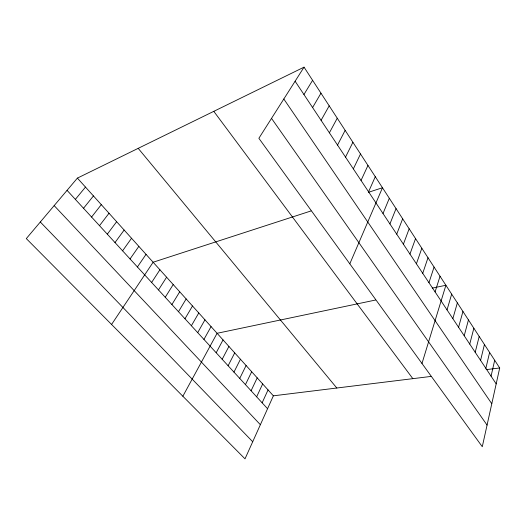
<?xml version="1.0" encoding="UTF-8"?>
<svg xmlns="http://www.w3.org/2000/svg" width="526" height="526" viewBox="0 0 526 526"><rect width="100%" height="100%" fill="white"/><g stroke="black" fill="none" stroke-linecap="round" stroke-linejoin="round"><path stroke-width="0.79" d="M499.7 367.976L482.283 446.719L258.871 138.292L304.041 67.157L499.7 367.976L486.169 369.64M491.06 376.156L494.69 360.271M485.86 368.325L489.607 352.453M480.573 360.369L484.439 344.51M475.208 352.288L479.193 336.443M469.751 344.076L473.86 328.25M464.208 335.733L468.449 319.926M458.573 327.257L462.946 311.471M452.847 318.638L457.357 302.877M447.021 309.873L451.676 294.139M421.983 363.473L445.903 285.263L432.234 288.13M435.081 291.904L440.032 276.242M428.96 282.686L434.068 267.063M422.733 273.316L428 257.733M416.401 263.782L421.826 248.246M409.951 254.078L415.547 238.594M403.396 244.209L409.162 228.777M396.716 234.162L402.666 218.783M389.924 223.931L396.052 208.618M383.007 213.517L389.325 198.276M349.803 263.822L382.474 187.743L368.522 192.279M368.568 191.786L375.288 176.697M430.912 376.438L273.369 395.822L245.011 458.843L26.3 238.594L77.401 178.11L304.041 67.157M262.139 402.811L268.05 389.911M361.033 180.444L367.97 165.44M256.642 396.821L262.665 383.927M251.08 390.759L257.207 377.865M353.347 168.879L360.507 153.973M245.445 384.624L251.691 371.737M239.738 378.411L246.102 365.524M345.516 157.096L352.907 142.283M233.958 372.119L240.441 359.238M228.113 365.748L234.714 352.874M337.528 145.071L345.155 130.369M222.182 359.291L228.915 346.43M216.186 352.755L223.037 339.908M329.388 132.815L337.251 118.219M182.851 396.249L217.087 333.293L375.538 300.037M203.943 339.428L211.064 326.6M321.077 120.303L329.197 105.831M197.704 332.636L204.956 319.821M191.385 325.745L198.775 312.95M312.595 107.541L320.978 93.194M184.981 318.769L192.509 305.987M178.485 311.701L186.158 298.939M303.943 94.522L312.595 80.307M171.91 304.534L179.728 291.792M165.236 297.269L173.212 284.553M158.477 289.911L166.604 277.209M151.626 282.449L159.911 269.772M111.571 324.463L153.125 262.231L310.978 210.965M137.417 266.971L146.031 254.354M130.054 258.95L138.844 246.365M122.584 250.817L131.546 238.265M115.003 242.558L124.149 230.046M107.311 234.175L116.641 221.702M99.499 225.674L109.02 213.24M91.57 217.041L101.294 204.653M83.529 208.276L93.444 195.935M75.356 199.38L85.482 187.092M40.311 222.005L252.71 441.741M54.165 205.613L260.37 424.712M67.065 190.346L267.57 408.722M77.401 178.11L273.369 395.822M138.2 148.345L336.818 388.017M213.793 111.341L412.838 378.661M271.515 118.376L487.069 425.08M283.816 99.006L491.79 403.731M295.112 81.228L496.182 383.868"/></g></svg>
